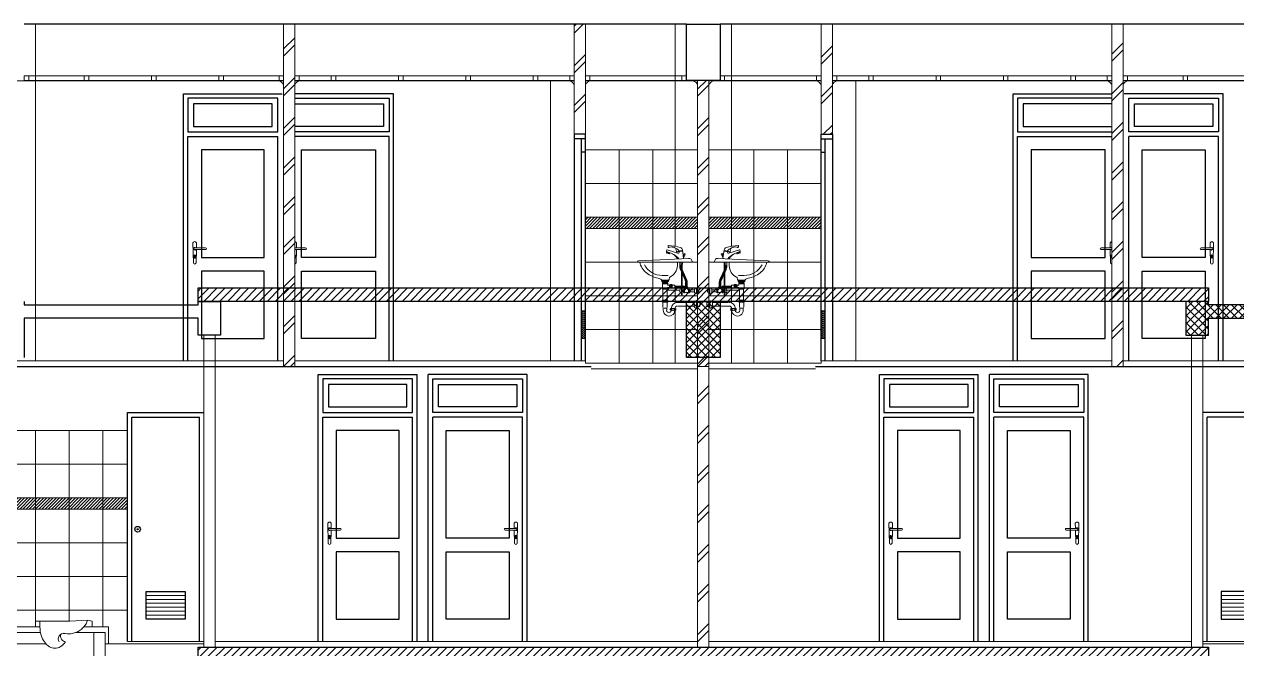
# Model space of a CAD drawing. Header units: millimetres. Extents: x -16 to 103, y -17 to 67.
# Drawn here: x 31.15 to 41.95, y 45.56 to 51.13 of the extents above; entities that cross this region are included whole.
import ezdxf

# ---------------------------------------------------------------- set-up
doc = ezdxf.new("R2010")
doc.units = ezdxf.units.MM
for name, color, linetype, lineweight in [('ars', 11, 'Continuous', 0), ('BLK', 1, 'Continuous', 30), ('lan', 7, 'Continuous', 15), ('pla', 81, 'Continuous', 15), ('SANITAIR', 15, 'Continuous', 9), ('tem', 5, 'Continuous', 20)]:
    doc.layers.add(name, color=color, linetype=linetype, lineweight=lineweight)
doc.layers.add('Kusen', color=30, linetype='Continuous')
pattern_1 = [(45, (14.91, 49.325), (-0.1767767, 0.1767767), []), (45, (14.9725, 49.325), (-0.1767767, 0.1767767), [])]
pattern_2 = [(45, (-2.815, 41.105), (-0.014142136, 0.014142136), [])]
pattern_3 = [(45, (17.5, 49.175), (-0.1767767, 0.1767767), []), (45, (17.5625, 49.175), (-0.1767767, 0.1767767), [])]

# ---------------------------------------------------------------- blocks, each defined once
blk = doc.blocks.new('*X4')
at = {"color": 0}
for p, q in [((101.25, 47.0389), (101.25, 49.7137)), ((101.625, 47.0389), (101.625, 49.7137)), ((102, 47.0389), (102, 49.7137)), ((102.375, 47.0389), (102.375, 49.7137)), ((102.75, 47.0389), (102.75, 49.7137)), ((103.125, 47.0389), (103.125, 49.7137)), ((103.5, 47.0389), (103.5, 49.7137)), ((103.875, 47.0389), (103.875, 49.7137)), ((104.25, 47.0389), (104.25, 49.7137)), ((104.625, 47.0389), (104.625, 49.7137)), ((105, 47.0389), (105, 49.7137)), ((105.375, 47.0389), (105.375, 49.7137)), ((105.75, 47.0389), (105.75, 49.7137)), ((106.125, 47.0389), (106.125, 49.7137)), ((106.5, 47.0389), (106.5, 49.7137))]:
    blk.add_line(p, q, dxfattribs=at)
blk = doc.blocks.new('*X5')
at = {"color": 0}
for p, q in [((242.2, 93), (240.3, 94.8)), ((240.4, 94.7), (241.6, 95.9)), ((240.6, 93.5), (241.7, 94.7)), ((241.7, 94.9), (240.7, 95.9)), ((243.3, 90.4), (240.7, 93.1)), ((240.9, 92.4), (242, 93.5)), ((241.4, 91.5), (242.4, 92.5)), ((241.8, 90.5), (242.8, 91.5)), ((244.5, 87.8), (241.8, 90.5)), ((242.3, 89.5), (243.3, 90.5)), ((242.7, 88.6), (243.7, 89.6)), ((245.7, 85.2), (243, 87.9)), ((243.1, 87.6), (244.2, 88.6)), ((243.6, 86.6), (244.6, 87.6)), ((244, 85.6), (245, 86.7)), ((246.7, 82.8), (244.2, 85.4)), ((244.5, 84.7), (245.5, 85.7)), ((244.9, 83.7), (245.9, 84.7)), ((245.3, 82.7), (246.4, 83.7)), ((247, 81.1), (245.3, 82.8)), ((245.6, 81.5), (246.8, 82.7)), ((245.6, 80.2), (247, 81.5)), ((247, 79.7), (245.6, 81.1)), ((245.6, 78.7), (247, 80.1)), ((247, 78.3), (245.6, 79.6)), ((245.6, 77.3), (247, 78.7)), ((247, 76.8), (245.6, 78.2)), ((245.9, 76.6), (245.6, 76.8)), ((246.3, 76.6), (247, 77.3))]:
    blk.add_line(p, q, dxfattribs=at)
blk = doc.blocks.new('WASH SMP')
for p, q in [((-0.269, 0.473), (-0.266, 0.485)), ((-0.268, 0.461), (-0.265, 0.469)), ((-0.266, 0.458), (-0.244, 0.449)), ((-0.262, 0.487), (-0.168, 0.457)), ((-0.261, 0.456), (-0.259, 0.461)), ((-0.259, 0.461), (-0.248, 0.457)), ((-0.254, 0.522), (-0.254, 0.512)), ((-0.248, 0.457), (-0.25, 0.451)), ((-0.24, 0.451), (-0.237, 0.46)), ((-0.179, 0.471), (-0.185, 0.496)), ((-0.176, 0.46), (-0.175, 0.465)), ((-0.175, 0.469), (-0.125, 0.482)), ((-0.171, 0.467), (-0.173, 0.469)), ((-0.172, 0.467), (-0.124, 0.474)), ((-0.157, 0.459), (-0.153, 0.463)), ((-0.126, 0.486), (-0.115, 0.408)), ((-0.117, 0.42), (-0.113, 0.433)), ((-0.115, 0.433), (-0.11, 0.452)), ((-0.115, 0.433), (-0.107, 0.431)), ((-0.11, 0.452), (-0.1, 0.449)), ((-0.107, 0.431), (-0.1, 0.449)), ((-0.53, 0.379), (-0.53, 0.376)), ((-0.53, 0.376), (-0.04, 0.376)), ((-0.519, 0.389), (-0.07, 0.41)), ((-0.171, 0.345), (-0.171, 0.376)), ((-0.15, 0.376), (-0.15, 0.339)), ((-0.136, 0.376), (-0.136, 0.336)), ((-0.136, 0.357), (-0.125, 0.357)), ((-0.133, 0.357), (-0.133, 0.322)), ((-0.127, 0.357), (-0.127, 0.307)), ((-0.125, 0.357), (-0.125, 0.376)), ((-0.116, 0.411), (-0.109, 0.431)), ((-0.04, 0.381), (-0.04, 0.376)), ((-0.308, 0.216), (-0.251, 0.216)), ((-0.305, 0.258), (-0.253, 0.258)), ((-0.245, 0.221), (-0.241, 0.239)), ((-0.143, 0.31), (-0.101, 0.217)), ((-0.133, 0.288), (-0.133, 0.164)), ((-0.131, 0.317), (-0.089, 0.223)), ((-0.127, 0.274), (-0.127, 0.164)), ((-0.306, 0.216), (-0.312, 0.208)), ((-0.312, 0.208), (-0.248, 0.208)), ((-0.308, 0.208), (-0.308, 0.202)), ((-0.307, 0.201), (-0.253, 0.201)), ((-0.303, 0.189), (-0.303, 0.138)), ((-0.303, 0.182), (-0.257, 0.182)), ((-0.301, 0.192), (-0.301, 0.201)), ((-0.3, 0.192), (-0.26, 0.192)), ((-0.3, 0.136), (-0.26, 0.136)), ((-0.299, 0.136), (-0.299, 0.036)), ((-0.29, 0.201), (-0.29, 0.192)), ((-0.269, 0.201), (-0.269, 0.192)), ((-0.263, 0.136), (-0.263, 0.036)), ((-0.26, 0.201), (-0.26, 0.192)), ((-0.258, 0.149), (-0.258, 0.138)), ((-0.257, 0.189), (-0.257, 0.173)), ((-0.255, 0.17), (-0.241, 0.17)), ((-0.255, 0.151), (-0.24, 0.151)), ((-0.253, 0.216), (-0.248, 0.208)), ((-0.252, 0.208), (-0.252, 0.202)), ((-0.241, 0.174), (-0.232, 0.174)), ((-0.241, 0.147), (-0.241, 0.174)), ((-0.241, 0.147), (-0.232, 0.147)), ((-0.232, 0.144), (-0.232, 0.177)), ((-0.216, 0.177), (-0.232, 0.177)), ((-0.216, 0.144), (-0.232, 0.144)), ((-0.216, 0.144), (-0.216, 0.177)), ((-0.193, 0.172), (-0.216, 0.172)), ((-0.216, 0.148), (-0.193, 0.148)), ((-0.193, 0.148), (-0.193, 0.172)), ((-0.189, 0.162), (-0.136, 0.162)), ((-0.189, 0.154), (-0.136, 0.154)), ((-0.135, 0.148), (-0.138, 0.148)), ((-0.135, 0.148), (-0.135, 0.104)), ((-0.121, 0.122), (-0.135, 0.122)), ((-0.122, 0.118), (-0.135, 0.118)), ((-0.133, 0.153), (-0.133, 0.122)), ((-0.133, 0.118), (-0.133, 0.085)), ((-0.127, 0.153), (-0.127, 0.122)), ((-0.127, 0.118), (-0.127, 0.085)), ((-0.125, 0.162), (-0.107, 0.162)), ((-0.125, 0.154), (-0.107, 0.154)), ((-0.115, 0.107), (-0.115, 0.132)), ((-0.107, 0.154), (-0.107, 0.162)), ((-0.106, 0.107), (-0.106, 0.132)), ((-0.106, 0.131), (-0.104, 0.131)), ((-0.077, 0.152), (-0.102, 0.152)), ((-0.077, 0.142), (-0.102, 0.142)), ((-0.098, 0.142), (-0.098, 0.137)), ((-0.097, 0.197), (-0.097, 0.152)), ((-0.083, 0.194), (-0.083, 0.152)), ((-0.08, 0.142), (-0.08, 0.137)), ((-0.074, 0.131), (-0.071, 0.131)), ((-0.071, 0.107), (-0.071, 0.132)), ((-0.061, 0.107), (-0.061, 0.132)), ((-0.061, 0.129), (-0.017, 0.129)), ((-0.061, 0.111), (-0.017, 0.111)), ((-0.017, 0.133), (-0.017, 0.107)), ((-0.005, 0.145), (0, 0.145)), ((0, 0.145), (0, 0.095)), ((0, 0.131), (0.021, 0.131)), ((0.021, 0.109), (0, 0.109)), ((0.021, 0.131), (0.021, 0.109)), ((-0.26, 0.036), (-0.301, 0.036)), ((-0.26, 0.02), (-0.301, 0.02)), ((-0.3, 0.02), (-0.3, -0.022)), ((-0.262, 0.02), (-0.262, -0.022)), ((-0.166, 0.016), (-0.021, 0.016)), ((-0.143, 0.104), (-0.135, 0.104)), ((-0.133, 0.085), (-0.127, 0.085)), ((-0.021, 0.018), (-0.021, -0.018)), ((-0.006, 0.033), (0, 0.033)), ((-0.005, 0.095), (0, 0.095)), ((0, -0.033), (0, 0.033)), ((0, 0.017), (0.029, 0.017)), ((0.029, 0.017), (0.029, -0.018)), ((-0.297, -0.033), (-0.3, -0.022)), ((-0.297, -0.051), (-0.297, -0.033)), ((-0.29, -0.033), (-0.272, -0.033)), ((-0.266, -0.033), (-0.262, -0.022)), ((-0.266, -0.052), (-0.266, -0.033)), ((-0.189, -0.037), (-0.23, -0.037)), ((-0.189, -0.053), (-0.23, -0.053)), ((-0.192, -0.036), (-0.192, -0.037)), ((-0.168, -0.016), (-0.021, -0.016)), ((-0.006, -0.033), (0, -0.033)), ((0.029, -0.018), (0, -0.018))]:
    blk.add_line(p, q)
blk.add_lwpolyline([(-0.136, 0.164), (-0.136, 0.153), (-0.125, 0.153), (-0.125, 0.164)], close=True)
for points in [[(-0.106, 0.132, 0.159634), (-0.106, 0.133, 0.106358), (-0.107, 0.134, 0.071155), (-0.109, 0.134, 0.057469), (-0.11, 0.135, 0.057469), (-0.112, 0.134, 0.071155), (-0.114, 0.134, 0.106358), (-0.115, 0.133, 0.159634), (-0.115, 0.132, 0.159634), (-0.115, 0.131, 0.106358), (-0.114, 0.13, 0.071155), (-0.112, 0.129, 0.057469), (-0.111, 0.129, 0.057469), (-0.109, 0.129, 0.071155), (-0.107, 0.13, 0.106358), (-0.106, 0.131, 0.159634)], [(-0.106, 0.119, 0.060615), (-0.106, 0.123, 0.074024), (-0.107, 0.125, 0.106901), (-0.109, 0.127, 0.152949), (-0.11, 0.127, 0.152949), (-0.112, 0.127, 0.106901), (-0.114, 0.125, 0.074024), (-0.115, 0.123, 0.060615), (-0.115, 0.119, 0.060615), (-0.115, 0.116, 0.074024), (-0.114, 0.114, 0.106901), (-0.112, 0.112, 0.152949), (-0.11, 0.111, 0.152949), (-0.109, 0.112, 0.106901), (-0.107, 0.114, 0.074024), (-0.106, 0.116, 0.060615)], [(-0.106, 0.107, 0.159634), (-0.106, 0.108, 0.106358), (-0.107, 0.109, 0.071155), (-0.109, 0.109, 0.057469), (-0.11, 0.109, 0.057469), (-0.112, 0.109, 0.071155), (-0.114, 0.109, 0.106358), (-0.115, 0.108, 0.159634), (-0.115, 0.107, 0.159634), (-0.115, 0.106, 0.106358), (-0.114, 0.105, 0.071155), (-0.112, 0.104, 0.057469), (-0.111, 0.104, 0.057469), (-0.109, 0.104, 0.071155), (-0.107, 0.105, 0.106358), (-0.106, 0.106, 0.159634)], [(-0.102, 0.152, 0.159634), (-0.103, 0.151, 0.106358), (-0.104, 0.15, 0.071155), (-0.105, 0.149, 0.057469), (-0.105, 0.147, 0.057469), (-0.105, 0.145, 0.071155), (-0.104, 0.143, 0.106358), (-0.103, 0.142, 0.159634), (-0.102, 0.142, 0.159634), (-0.101, 0.142, 0.106358), (-0.1, 0.143, 0.071155), (-0.1, 0.145, 0.057469), (-0.099, 0.147, 0.057469), (-0.099, 0.149, 0.071155), (-0.1, 0.15, 0.106358), (-0.101, 0.151, 0.159634)], [(-0.089, 0.152, 0.060615), (-0.093, 0.151, 0.074024), (-0.095, 0.15, 0.106901), (-0.097, 0.149, 0.152949), (-0.098, 0.147, 0.152949), (-0.097, 0.145, 0.106901), (-0.095, 0.143, 0.074024), (-0.093, 0.142, 0.060615), (-0.089, 0.142, 0.060615), (-0.086, 0.142, 0.074024), (-0.084, 0.143, 0.106901), (-0.082, 0.145, 0.152949), (-0.081, 0.147, 0.152949), (-0.082, 0.149, 0.106901), (-0.084, 0.15, 0.074024), (-0.086, 0.151, 0.060615)], [(-0.077, 0.152, 0.159634), (-0.078, 0.151, 0.106358), (-0.079, 0.15, 0.071155), (-0.079, 0.149, 0.057469), (-0.08, 0.147, 0.057469), (-0.079, 0.145, 0.071155), (-0.079, 0.143, 0.106358), (-0.078, 0.142, 0.159634), (-0.077, 0.142, 0.159634), (-0.076, 0.142, 0.106358), (-0.075, 0.143, 0.071155), (-0.074, 0.145, 0.057469), (-0.074, 0.147, 0.057469), (-0.074, 0.149, 0.071155), (-0.075, 0.15, 0.106358), (-0.076, 0.151, 0.159634)], [(-0.061, 0.132, 0.159634), (-0.061, 0.133, 0.106358), (-0.062, 0.134, 0.071155), (-0.064, 0.134, 0.057469), (-0.066, 0.135, 0.057469), (-0.068, 0.134, 0.071155), (-0.069, 0.134, 0.106358), (-0.07, 0.133, 0.159634), (-0.071, 0.132, 0.159634), (-0.07, 0.131, 0.106358), (-0.069, 0.13, 0.071155), (-0.068, 0.129, 0.057469), (-0.066, 0.129, 0.057469), (-0.064, 0.129, 0.071155), (-0.062, 0.13, 0.106358), (-0.061, 0.131, 0.159634)], [(-0.061, 0.119, 0.060615), (-0.061, 0.123, 0.074024), (-0.062, 0.125, 0.106901), (-0.064, 0.127, 0.152949), (-0.066, 0.127, 0.152949), (-0.067, 0.127, 0.106901), (-0.069, 0.125, 0.074024), (-0.07, 0.123, 0.060615), (-0.071, 0.119, 0.060615), (-0.07, 0.116, 0.074024), (-0.069, 0.114, 0.106901), (-0.067, 0.112, 0.152949), (-0.066, 0.111, 0.152949), (-0.064, 0.112, 0.106901), (-0.062, 0.114, 0.074024), (-0.061, 0.116, 0.060615)], [(-0.061, 0.107, 0.159634), (-0.061, 0.108, 0.106358), (-0.062, 0.109, 0.071155), (-0.064, 0.109, 0.057469), (-0.066, 0.109, 0.057469), (-0.068, 0.109, 0.071155), (-0.069, 0.109, 0.106358), (-0.07, 0.108, 0.159634), (-0.071, 0.107, 0.159634), (-0.07, 0.106, 0.106358), (-0.069, 0.105, 0.071155), (-0.068, 0.104, 0.057469), (-0.066, 0.104, 0.057469), (-0.064, 0.104, 0.071155), (-0.062, 0.105, 0.106358), (-0.061, 0.106, 0.159634)], [(-0.301, 0.02, 0.166401), (-0.3, 0.02, 0.105542), (-0.298, 0.022, 0.068322), (-0.298, 0.025, 0.054494), (-0.297, 0.028, 0.054494), (-0.298, 0.031, 0.068322), (-0.298, 0.033, 0.105542), (-0.3, 0.035, 0.166401), (-0.301, 0.036, 0.166401), (-0.303, 0.035, 0.105542), (-0.304, 0.033, 0.068322), (-0.305, 0.031, 0.054494), (-0.306, 0.028, 0.054494), (-0.305, 0.025, 0.068322), (-0.304, 0.022, 0.105542), (-0.303, 0.02, 0.166401)], [(-0.281, 0.02, 0.052443), (-0.275, 0.021, 0.066301), (-0.27, 0.022, 0.104788), (-0.267, 0.025, 0.171341), (-0.266, 0.028, 0.171341), (-0.267, 0.03, 0.104788), (-0.27, 0.033, 0.066301), (-0.275, 0.035, 0.052443), (-0.281, 0.036, 0.052443), (-0.287, 0.035, 0.066301), (-0.292, 0.033, 0.104788), (-0.295, 0.03, 0.171341), (-0.296, 0.028, 0.171341), (-0.295, 0.025, 0.104788), (-0.292, 0.022, 0.066301), (-0.287, 0.021, 0.052443)], [(-0.26, 0.02, 0.166401), (-0.259, 0.02, 0.105542), (-0.257, 0.022, 0.068322), (-0.256, 0.025, 0.054494), (-0.256, 0.028, 0.054494), (-0.256, 0.031, 0.068322), (-0.257, 0.033, 0.105542), (-0.259, 0.035, 0.166401), (-0.26, 0.036, 0.166401), (-0.262, 0.035, 0.105542), (-0.263, 0.033, 0.068322), (-0.264, 0.031, 0.054494), (-0.264, 0.028, 0.054494), (-0.264, 0.025, 0.068322), (-0.263, 0.022, 0.105542), (-0.262, 0.02, 0.166401)], [(-0.23, -0.053, 0.166401), (-0.228, -0.053, 0.105542), (-0.227, -0.051, 0.068322), (-0.226, -0.049, 0.054494), (-0.226, -0.045, 0.054494), (-0.226, -0.042, 0.068322), (-0.227, -0.04, 0.105542), (-0.228, -0.038, 0.166401), (-0.23, -0.037, 0.166401), (-0.231, -0.038, 0.105542), (-0.233, -0.04, 0.068322), (-0.234, -0.042, 0.054494), (-0.234, -0.045, 0.054494), (-0.234, -0.049, 0.068322), (-0.233, -0.051, 0.105542), (-0.231, -0.053, 0.166401)], [(-0.209, -0.053, 0.052443), (-0.203, -0.053, 0.066301), (-0.199, -0.051, 0.104788), (-0.195, -0.048, 0.171341), (-0.194, -0.045, 0.171341), (-0.195, -0.043, 0.104788), (-0.199, -0.04, 0.066301), (-0.203, -0.038, 0.052443), (-0.209, -0.037, 0.052443), (-0.216, -0.038, 0.066301), (-0.22, -0.04, 0.104788), (-0.224, -0.043, 0.171341), (-0.225, -0.045, 0.171341), (-0.224, -0.048, 0.104788), (-0.22, -0.051, 0.066301), (-0.216, -0.053, 0.052443)], [(-0.189, -0.053, 0.166401), (-0.187, -0.053, 0.105542), (-0.186, -0.051, 0.068322), (-0.185, -0.049, 0.054494), (-0.184, -0.045, 0.054494), (-0.185, -0.042, 0.068322), (-0.186, -0.04, 0.105542), (-0.187, -0.038, 0.166401), (-0.189, -0.037, 0.166401), (-0.19, -0.038, 0.105542), (-0.192, -0.04, 0.068322), (-0.192, -0.042, 0.054494), (-0.193, -0.045, 0.054494), (-0.192, -0.049, 0.068322), (-0.192, -0.051, 0.105542), (-0.19, -0.053, 0.166401)]]:
    blk.add_lwpolyline(points, format="xyb", close=True)
for centre, radius, start, end in [((-0.266, 0.472), 0.003, 165.5809, 254.665), ((-0.265, 0.46), 0.003, 160.8372, 248.5745), ((-0.398, -0.006), 0.493, 70.8553, 74.665), ((-0.263, 0.484), 0.003, 72.4696, 165.5809), ((-0.251, 0.522), 0.003, 87.9777, 180), ((-0.251, 0.512), 0.003, 180, 203.4236), ((-0.248, 0.514), 0.00651, 203.4236, 322.6359), ((-0.266, 0.095), 0.43, 73.3417, 87.9777), ((-0.243, 0.452), 0.003, 248.5745, 340.8429), ((-0.24, 0.508), 0.003, 97.1351, 142.6359), ((-0.229, 0.416), 0.0958, 37.7457, 97.1351), ((-0.271, 0.347), 0.118, 29.6807, 72.5726), ((-0.321, 0.256), 0.222, 42.67, 57.7151), ((-0.197, 0.493), 0.012, 13.5539, 67.5396), ((-0.176, 0.472), 0.003, 193.5539, 284.1876), ((-0.172, 0.464), 0.003, 99.07, 159.5686), ((-0.164, 0.469), 0.012, 252.4696, 307.8575), ((-0.152, 0.483), 0.0258, 7.145, 70.1195), ((-0.518, 0.377), 0.012, 91.9435, 166.618), ((-0.347, 0.41), 0.163, 192.0026, 232.5602), ((-0.308, 0.434), 0.176, 207.437, 271.173), ((-0.284, 0.346), 0.113, 294.6477, 359.3512), ((-0.078, 0.339), 0.0711, 180, 204.428), ((-0.088, 0.336), 0.0474, 180, 204.428), ((-0.07, 0.38), 0.0299, 1.7633, 90.6349), ((-0.295, 0.477), 0.248, 232.3659, 259.2813), ((-0.353, 0.179), 0.0561, 44.7457, 78.2106), ((-0.308, 0.222), 0.006, 224.7457, 270), ((-0.251, 0.222), 0.006, 270, 347.4616), ((-0.234, 0.237), 0.007, 114.6477, 167.4616), ((-0.078, 0.339), 0.0711, 240.3564, 240.4569), ((-0.144, 0.197), 0.0474, 0, 24.428), ((-0.154, 0.194), 0.0711, 0, 24.428), ((-0.307, 0.202), 0.0012, 180, 270), ((-0.3, 0.189), 0.0024, 90, 180), ((-0.3, 0.138), 0.0024, 180, 270), ((-0.26, 0.189), 0.0024, 0, 90), ((-0.26, 0.138), 0.0024, 270, 0), ((-0.255, 0.149), 0.0024, 90, 180), ((-0.255, 0.173), 0.0024, 180, 270), ((-0.253, 0.202), 0.0012, 270, 0.093), ((-0.039, 0.111), 0.11, 162.3369, 180.3845), ((-0.143, 0.11), 0.006, 180.3845, 270), ((-0.138, 0.142), 0.006, 90, 162.3369), ((-0.107, 0.119), 0.0149, 125.4935, 234.5065), ((-0.088, 0.176), 0.07, 255.648, 284.417), ((-0.104, 0.137), 0.006, 270, 0), ((-0.074, 0.137), 0.006, 180, 270), ((-0.005, 0.133), 0.012, 90, 180), ((-0.172, -0.036), 0.052, 87.71, 181.6566), ((-0.006, 0.018), 0.015, 90, 180), ((-0.005, 0.107), 0.012, 180, 270), ((-0.245, -0.052), 0.0519, 178.5518, 359.1107), ((-0.246, -0.053), 0.0204, 178.3263, 359.4229), ((-0.172, -0.036), 0.0202, 90, 180), ((-0.006, -0.018), 0.015, 180, 270)]:
    blk.add_arc(centre, radius, start, end)
at = {"xscale": 0.009999999999308784, "yscale": 0.009999999999308784, "zscale": 0.009999999999308784}
blk.add_blockref('*X5', (-2.553, -0.614), dxfattribs=at)
at = {"xscale": 0.005999999999602323, "yscale": 0.005999999999602323, "zscale": 0.005999999999602323, "rotation": 90}
blk.add_blockref('*X4', (0.066, -0.463), dxfattribs=at)
blk = doc.blocks.new('GAGANG PINTU')
at = {"ltscale": 0.2}
for points in [[(1350.091, 1379.836), (1350.09, 1379.884), (1350.094, 1379.884, -0.666667), (1350.118, 1379.884), (1350.122, 1379.884), (1350.118, 1379.7), (1350.114, 1379.7, -1), (1350.098, 1379.7), (1350.094, 1379.7), (1350.091, 1379.82)], [(1350.01, 1379.82, -1), (1350.01, 1379.836), (1350.106, 1379.836, -1), (1350.106, 1379.82), (1350.01, 1379.82)]]:
    blk.add_lwpolyline(points, format="xyb", dxfattribs=at)
at = {"lineweight": 0, "ltscale": 0.2}
blk.add_lwpolyline([(1350.102, 1379.758, -3.732051), (1350.11, 1379.758), (1350.11, 1379.748, -1), (1350.102, 1379.748), (1350.102, 1379.758)], format="xyb", dxfattribs=at)
blk.add_lwpolyline([(1350.105, 1379.768), (1350.107, 1379.768), (1350.107, 1379.76), (1350.105, 1379.76)], close=True, dxfattribs=at)
blk.add_circle((1350.106, 1379.764), 0.0072, dxfattribs=at)
blk.add_arc((1350.106, 1379.828), 0.012, 221.8103, 138.1897, dxfattribs=at)
blk = doc.blocks.new('Sswc2')
for p, q in [((-0.465, 0.01), (-0.505, 0)), ((-0.505, -0.05), (-0.505, 0)), ((-0.306, 0), (-0.465, 0.01)), ((-0.306, 0), (0, 0)), ((-0.04, 0), (-0.04, -0.05)), ((0, 0), (0, -0.05)), ((-0.433, -0.05), (-0.505, -0.05)), ((-0.04, -0.05), (0, -0.05))]:
    blk.add_line(p, q)
blk.add_lwpolyline([(-0.04, -0.05, -0.070615), (-0.051, -0.125, -0.082272), (-0.079, -0.184, -0.106848), (-0.125, -0.227, -0.134472), (-0.173, -0.24, -0.134472), (-0.221, -0.227, -0.106848), (-0.267, -0.184, -0.006572)], format="xyb")
for centre, radius, start, end in [((-0.294, 0.069), 0.181, 199.1507, 284.8781), ((-0.254, -0.159), 0.0509, 329.5758, 97.5426), ((-0.277, -0.131), 0.0539, 281.0512, 16.0423)]:
    blk.add_arc(centre, radius, start, end)
blk = doc.blocks.new('typikal-1')
at = {"layer": 'ars', "linetype": 'ByBlock'}
h = blk.add_hatch(dxfattribs=at)
h.set_pattern_fill('_USER', color=256, scale=0.02, angle=45, pattern_type=0)
h.set_pattern_definition([(45, (-14.095, -6.97), (-0.014142136, 0.014142136), [])])
h.paths.add_polyline_path([(7.27, 1.23), (7.27, 1.33), (6.25, 1.33), (6.25, 1.23)])
at = {"layer": 'ars'}
for p, q in [((6.25, 1.93), (7.27, 1.93)), ((6.45, 0.18), (6.45, 1.93)), ((6.75, 0.23), (6.75, 1.93)), ((7.05, 0.18), (7.05, 1.93)), ((6.25, 1.63), (7.27, 1.63)), ((6.25, 1.33), (7.27, 1.33)), ((6.25, 1.23), (7.27, 1.23)), ((6.25, 0.93), (7.27, 0.93)), ((6.25, 0.63), (7.27, 0.63)), ((7.785, 0.46), (7.435, 0.46)), ((6.25, 0.33), (7.27, 0.33)), ((7.785, 0.425), (7.435, 0.425)), ((7.785, 0.39), (7.435, 0.39)), ((7.785, 0.355), (7.435, 0.355)), ((7.785, 0.32), (7.435, 0.32)), ((7.785, 0.285), (7.435, 0.285))]:
    blk.add_line(p, q, dxfattribs=at)
at = {"layer": 'BLK'}
blk.add_lwpolyline([(6.35, 3.08), (6.35, 3.05), (7.9, 3.05), (7.9, 3.08), (8.1, 3.08), (8.1, 2.78), (7.9, 2.78), (7.9, 2.93), (6.35, 2.93), (6.35, 2.58)], dxfattribs=at)
at = {"layer": 'Kusen'}
for p, q in [((8.97, 0.05), (8.97, 2.43)), ((8.97, 2.43), (9.85, 2.43)), ((9.85, 0.05), (9.85, 2.43)), ((10.83, 2.43), (9.95, 2.43)), ((9.95, 0.05), (9.95, 2.43)), ((10.83, 0.05), (10.83, 2.43)), ((7.27, 0.05), (7.27, 2.09)), ((7.27, 2.09), (7.95, 2.09)), ((7.31, 0.05), (7.31, 2.05)), ((7.31, 2.05), (7.91, 2.05)), ((7.91, 0.05), (7.91, 2.05)), ((9.01, 0.05), (9.01, 2.05)), ((9.01, 2.05), (9.81, 2.05)), ((9.81, 0.05), (9.81, 2.05)), ((9.99, 0.05), (9.99, 2.05)), ((10.79, 2.05), (9.99, 2.05)), ((10.79, 0.05), (10.79, 2.05))]:
    blk.add_line(p, q, dxfattribs=at)
for points in [[(9.81, 2.39), (9.01, 2.39), (9.01, 2.09), (9.81, 2.09)], [(9.99, 2.39), (10.79, 2.39), (10.79, 2.09), (9.99, 2.09)], [(9.76, 2.34), (9.06, 2.34), (9.06, 2.14), (9.76, 2.14)], [(10.04, 2.34), (10.74, 2.34), (10.74, 2.14), (10.04, 2.14)], [(9.13, 1.93), (9.13, 0.97), (9.69, 0.97), (9.69, 1.93)], [(10.67, 1.93), (10.67, 0.97), (10.11, 0.97), (10.11, 1.93)], [(9.13, 0.85), (9.13, 0.25), (9.69, 0.25), (9.69, 0.85)], [(10.67, 0.85), (10.67, 0.25), (10.11, 0.25), (10.11, 0.85)], [(7.785, 0.25), (7.435, 0.25), (7.435, 0.495), (7.785, 0.495)]]:
    blk.add_lwpolyline(points, close=True, dxfattribs=at)
for radius in [0.025, 0.005]:
    blk.add_circle((7.36, 1.05), radius, dxfattribs=at)
at = {"layer": 'lan'}
for p, q in [((6.49, 0.18), (6.25, 0.18)), ((6.25, 0.18), (6.45, 0.18)), ((6.495, 0.13), (6.25, 0.13)), ((6.25, 0.13), (6.45, 0.13)), ((6.97, 0.13), (6.808, 0.13)), ((7.1, 0.18), (6.88, 0.18)), ((7.1, 0.03), (7.1, 0.18)), ((6.542, 0.03), (6.25, 0.03)), ((6.25, 0.03), (6.45, 0.03)), ((7.95, 0.03), (7.07, 0.03)), ((7.95, 0.05), (7.27, 0.05)), ((12.35, 0.05), (8.05, 0.05))]:
    blk.add_line(p, q, dxfattribs=at)
at = {"layer": 'tem'}
for p, q in [((7.95, 0), (7.95, 2.78)), ((8.05, 2.78), (8.05, 0)), ((6.97, -0.15), (6.97, 0.13)), ((7.07, 0.13), (6.97, 0.13)), ((7.07, -0.15), (7.07, 0.13))]:
    blk.add_line(p, q, dxfattribs=at)
at = {"layer": 'ars', "extrusion": (0, 0, -1), "zscale": -1, "rotation": 359.9999927123874}
blk.add_blockref('GAGANG PINTU', (-1359.176, -1378.778), dxfattribs=at)
at = {"layer": 'ars', "extrusion": (0, 0, -1), "xscale": -1, "zscale": -1, "rotation": 7.287612593387394e-06}
blk.add_blockref('GAGANG PINTU', (1339.376, -1378.778), dxfattribs=at)
at = {"layer": 'SANITAIR', "xscale": -1}
blk.add_blockref('Sswc2', (6.45, 0.23), dxfattribs=at)

msp = doc.modelspace()

# ---------------------------------------------------------------- hatches: boundary and pattern name
at = {"layer": 'ars'}
h = msp.add_hatch(dxfattribs=at)
h.set_pattern_fill('TEMBOK', color=256, scale=0.25)
h.set_pattern_definition(pattern_1)
h.paths.add_polyline_path([(33.56, 51.125), (33.46, 51.125), (33.46, 48.075), (33.56, 48.075)])
h = msp.add_hatch(dxfattribs=at)
h.set_pattern_fill('TEMBOK', color=256, scale=0.25)
h.set_pattern_definition(pattern_3)
h.paths.add_polyline_path([(36.05, 51.125), (36.15, 51.125), (36.15, 50.145), (36.05, 50.145)])
h = msp.add_hatch(dxfattribs=at)
h.set_pattern_fill('TEMBOK', color=256, scale=0.25)
h.set_pattern_definition(pattern_3)
h.paths.add_polyline_path([(38.25, 51.125), (38.35, 51.125), (38.35, 50.145), (38.25, 50.145)])
h = msp.add_hatch(dxfattribs=at)
h.set_pattern_fill('TEMBOK', color=256, scale=0.25)
h.set_pattern_definition(pattern_1)
h.paths.add_polyline_path([(40.84, 51.125), (40.94, 51.125), (40.94, 48.075), (40.84, 48.075)])
h = msp.add_hatch(dxfattribs=at)
h.set_pattern_fill('TEMBOK', color=256, scale=0.25)
h.set_pattern_definition([(45, (37.2, 46.355), (-0.176777, 0.176777), []), (45, (37.2625, 46.355), (-0.176777, 0.176777), [])])
h.paths.add_polyline_path([(37.15, 50.625), (37.25, 50.625), (37.25, 48.075), (37.15, 48.075)])
at = {"layer": 'ars', "linetype": 'ByBlock'}
h = msp.add_hatch(dxfattribs=at)
h.set_pattern_fill('_USER', color=256, scale=0.02, angle=45, pattern_type=0)
h.set_pattern_definition(pattern_2)
h.paths.add_polyline_path([(36.15, 49.305), (37.15, 49.305), (37.15, 49.405), (36.15, 49.405)])
h = msp.add_hatch(dxfattribs=at)
h.set_pattern_fill('_USER', color=256, scale=0.02, angle=45, pattern_type=0)
h.set_pattern_definition(pattern_2)
h.paths.add_polyline_path([(38.25, 49.305), (37.25, 49.305), (37.25, 49.405), (38.25, 49.405)])
at = {"layer": 'ars'}
h = msp.add_hatch(dxfattribs=at)
h.set_pattern_fill('_USER', color=256, scale=0.05, angle=45, pattern_type=0)
h.set_pattern_definition([(45, (12.4, 41.6), (-0.03535534, 0.03535534), [])])
h.paths.add_polyline_path([(41.7, 48.655), (32.7, 48.655), (32.7, 48.775), (41.7, 48.775)])
h = msp.add_hatch(dxfattribs=at)
h.set_pattern_fill('_USER', color=256, scale=0.05, angle=45, double=1, pattern_type=0)
h.set_pattern_definition([(45, (12.4, 41.6), (-0.03535534, 0.03535534), []), (135, (12.4, 41.6), (-0.03535534, -0.03535534), [])])
h.paths.add_polyline_path([(37.35, 48.655), (37.05, 48.655), (37.05, 48.155), (37.35, 48.155)])
h = msp.add_hatch(dxfattribs=at)
h.set_pattern_fill('_USER', color=256, scale=0.05, angle=45, double=1, pattern_type=0)
h.set_pattern_definition([(45, (0, 41.6), (-0.03535534, 0.03535534), []), (135, (0, 41.6), (-0.03535534, -0.03535534), [])])
h.paths.add_polyline_path([(45.3, 48.655), (45.1, 48.655), (45.1, 48.625), (43.55, 48.625), (43.55, 48.655), (43.25, 48.655), (43.25, 48.625), (41.7, 48.625), (41.7, 48.655), (41.5, 48.655), (41.5, 48.355), (41.7, 48.355), (41.7, 48.505), (43.25, 48.505), (43.25, 48.155), (43.55, 48.155), (43.55, 48.505), (45.1, 48.505), (45.1, 48.355), (45.3, 48.355)])
h = msp.add_hatch(dxfattribs=at)
h.set_pattern_fill('TEMBOK', color=256, scale=0.25)
h.set_pattern_definition([(45, (49.6, 44.7), (-0.1767767, 0.1767767), []), (45, (49.6625, 44.7), (-0.1767767, 0.1767767), [])])
h.paths.add_polyline_path([(37.15, 48.155), (37.25, 48.155), (37.25, 45.575), (37.15, 45.575)])
h = msp.add_hatch(dxfattribs=at)
h.set_pattern_fill('_USER', color=256, scale=0.05, angle=45, pattern_type=0)
h.set_pattern_definition([(45, (12.4, 38.4), (-0.03535534, 0.03535534), [])])
h.paths.add_polyline_path([(41.7, 45.455), (32.7, 45.455), (32.7, 45.575), (41.7, 45.575)])

# ---------------------------------------------------------------- linework, layer by layer
for p, q in [((33.46, 50.621), (31.05, 50.621)), ((36.05, 50.621), (33.56, 50.621)), ((33.56, 50.621), (36.05, 50.621)), ((36.15, 50.621), (37.15, 50.621)), ((38.25, 50.621), (37.25, 50.621)), ((38.35, 50.621), (40.84, 50.621)), ((40.84, 50.621), (38.35, 50.621)), ((40.94, 50.621), (43.35, 50.621)), ((36.15, 50.005), (37.15, 50.005)), ((36.45, 48.105), (36.45, 50.005)), ((36.75, 48.105), (36.75, 50.005)), ((38.25, 50.005), (37.25, 50.005)), ((37.65, 48.105), (37.65, 50.005)), ((37.95, 48.105), (37.95, 50.005)), ((36.15, 49.705), (37.15, 49.705)), ((38.25, 49.705), (37.25, 49.705)), ((36.15, 49.405), (37.15, 49.405)), ((38.25, 49.405), (37.25, 49.405)), ((36.15, 49.305), (37.15, 49.305)), ((38.25, 49.305), (37.25, 49.305)), ((36.15, 49.005), (37.15, 49.005)), ((37.1001, 49.005), (37.15, 49.005)), ((38.25, 49.005), (37.25, 49.005)), ((37.2999, 49.005), (37.25, 49.005)), ((36.75, 48.375), (36.75, 48.8769)), ((37.65, 48.375), (37.65, 48.8769)), ((36.8776, 48.755), (36.9921, 48.755)), ((37.5224, 48.755), (37.4079, 48.755)), ((36.15, 48.705), (37.15, 48.705)), ((38.25, 48.705), (37.25, 48.705)), ((36.115, 48.57), (36.15, 48.57)), ((38.285, 48.57), (38.25, 48.57)), ((36.15, 48.405), (37.15, 48.405)), ((38.25, 48.405), (37.25, 48.405)), ((36.115, 48.325), (36.15, 48.325)), ((38.285, 48.325), (38.25, 48.325))]:
    msp.add_line(p, q, dxfattribs=at)
for points in [[(33.435, 50.616), (33.435, 50.611, -0.4142136), (33.45, 50.596), (33.455, 50.596), (33.455, 50.591), (33.46, 50.591), (33.46, 50.621), (33.43, 50.621), (33.43, 50.616)], [(33.585, 50.616), (33.585, 50.611, 0.4142136), (33.57, 50.596), (33.565, 50.596), (33.565, 50.591), (33.56, 50.591), (33.56, 50.621), (33.59, 50.621), (33.59, 50.616)], [(36.025, 50.616), (36.025, 50.611, -0.4142136), (36.04, 50.596), (36.045, 50.596), (36.045, 50.591), (36.05, 50.591), (36.05, 50.621), (36.02, 50.621), (36.02, 50.616)], [(36.175, 50.616), (36.175, 50.611, 0.4142136), (36.16, 50.596), (36.155, 50.596), (36.155, 50.591), (36.15, 50.591), (36.15, 50.621), (36.18, 50.621), (36.18, 50.616)], [(37.125, 50.616), (37.125, 50.611, -0.4142136), (37.14, 50.596), (37.145, 50.596), (37.145, 50.591), (37.15, 50.591), (37.15, 50.621), (37.12, 50.621), (37.12, 50.616)], [(37.275, 50.616), (37.275, 50.611, 0.4142136), (37.26, 50.596), (37.255, 50.596), (37.255, 50.591), (37.25, 50.591), (37.25, 50.621), (37.28, 50.621), (37.28, 50.616)], [(38.225, 50.616), (38.225, 50.611, -0.4142136), (38.24, 50.596), (38.245, 50.596), (38.245, 50.591), (38.25, 50.591), (38.25, 50.621), (38.22, 50.621), (38.22, 50.616)], [(38.375, 50.616), (38.375, 50.611, 0.4142136), (38.36, 50.596), (38.355, 50.596), (38.355, 50.591), (38.35, 50.591), (38.35, 50.621), (38.38, 50.621), (38.38, 50.616)], [(40.815, 50.616), (40.815, 50.611, -0.4142136), (40.83, 50.596), (40.835, 50.596), (40.835, 50.591), (40.84, 50.591), (40.84, 50.621), (40.81, 50.621), (40.81, 50.616)], [(40.965, 50.616), (40.965, 50.611, 0.4142136), (40.95, 50.596), (40.945, 50.596), (40.945, 50.591), (40.94, 50.591), (40.94, 50.621), (40.97, 50.621), (40.97, 50.616)]]:
    msp.add_lwpolyline(points, format="xyb", close=True, dxfattribs=at)
at = {"layer": 'ars', "ltscale": 0.2}
for points in [[(33.575, 49.133), (33.576, 49.181), (33.572, 49.181, 0.3027735), (33.56, 49.189, 0.3027735)], [(40.825, 49.133), (40.824, 49.181), (40.828, 49.181, -0.3027735), (40.84, 49.189, -0.3027735)], [(33.656, 49.117, 1), (33.656, 49.133), (33.56, 49.133)], [(33.56, 48.989, 0.4142098), (33.568, 48.997), (33.572, 48.997), (33.5746, 49.117)], [(40.744, 49.117, -1), (40.744, 49.133), (40.84, 49.133)], [(40.84, 48.989, -0.4142098), (40.832, 48.997), (40.828, 48.997), (40.8254, 49.117)]]:
    msp.add_lwpolyline(points, format="xyb", dxfattribs=at)
for points in [[(33.56, 49.117), (33.656, 49.117)], [(40.84, 49.117), (40.744, 49.117)]]:
    msp.add_lwpolyline(points, dxfattribs=at)
at = {"layer": 'ars', "lineweight": 0, "ltscale": 0.2}
for points in [[(33.564, 49.0541, 0.7673219), (33.56, 49.069, 0.7673219)], [(33.56, 49.041, 0.4142061), (33.564, 49.045), (33.564, 49.0541)], [(40.836, 49.0541, -0.7673219), (40.84, 49.069, -0.7673219)], [(40.84, 49.041, -0.4142061), (40.836, 49.045), (40.836, 49.0541)]]:
    msp.add_lwpolyline(points, format="xyb", dxfattribs=at)
for points in [[(33.56, 49.057), (33.5608, 49.057), (33.5608, 49.065), (33.56, 49.065)], [(40.84, 49.057), (40.8392, 49.057), (40.8392, 49.065), (40.84, 49.065)]]:
    msp.add_lwpolyline(points, dxfattribs=at)
at = {"layer": 'ars'}
for points in [[(36.115, 48.5525), (36.1325, 48.57), (36.15, 48.5525)], [(36.115, 48.535), (36.1325, 48.5525), (36.15, 48.535)], [(36.115, 48.5175), (36.1325, 48.535), (36.15, 48.5175)], [(36.115, 48.5), (36.1325, 48.5175), (36.15, 48.5)], [(38.285, 48.5525), (38.2675, 48.57), (38.25, 48.5525)], [(38.285, 48.535), (38.2675, 48.5525), (38.25, 48.535)], [(38.285, 48.5175), (38.2675, 48.535), (38.25, 48.5175)], [(38.285, 48.5), (38.2675, 48.5175), (38.25, 48.5)], [(36.115, 48.4825), (36.1325, 48.5), (36.15, 48.4825)], [(36.115, 48.465), (36.1325, 48.4825), (36.15, 48.465)], [(36.115, 48.4475), (36.1325, 48.465), (36.15, 48.4475)], [(36.115, 48.43), (36.1325, 48.4475), (36.15, 48.43)], [(36.115, 48.4125), (36.1325, 48.43), (36.15, 48.4125)], [(36.115, 48.395), (36.1325, 48.4125), (36.15, 48.395)], [(38.285, 48.4825), (38.2675, 48.5), (38.25, 48.4825)], [(38.285, 48.465), (38.2675, 48.4825), (38.25, 48.465)], [(38.285, 48.4475), (38.2675, 48.465), (38.25, 48.4475)], [(38.285, 48.43), (38.2675, 48.4475), (38.25, 48.43)], [(38.285, 48.4125), (38.2675, 48.43), (38.25, 48.4125)], [(38.285, 48.395), (38.2675, 48.4125), (38.25, 48.395)], [(36.115, 48.3775), (36.1325, 48.395), (36.15, 48.3775)], [(36.115, 48.36), (36.1325, 48.3775), (36.15, 48.36)], [(36.115, 48.3425), (36.1325, 48.36), (36.15, 48.3425)], [(36.115, 48.325), (36.1325, 48.3425), (36.15, 48.325)], [(38.285, 48.3775), (38.2675, 48.395), (38.25, 48.3775)], [(38.285, 48.36), (38.2675, 48.3775), (38.25, 48.36)], [(38.285, 48.3425), (38.2675, 48.36), (38.25, 48.3425)], [(38.285, 48.325), (38.2675, 48.3425), (38.25, 48.325)]]:
    msp.add_lwpolyline(points, dxfattribs=at)
at = {"layer": 'ars', "lineweight": 0, "ltscale": 0.2}
for centre, radius, start, end in [((33.56, 49.125), 0.012, 41.81031, 89.99951), ((33.56, 49.125), 0.012, 270.00049, 318.18969), ((33.56, 49.061), 0.0072, 270.00082, 89.99918), ((40.84, 49.125), 0.012, 90.00049, 138.18969), ((40.84, 49.125), 0.012, 221.81031, 269.99951), ((40.84, 49.061), 0.0072, 90.00082, 269.99918)]:
    msp.add_arc(centre, radius, start, end, dxfattribs=at)
at = {"layer": 'BLK', "linetype": 'Continuous', "ltscale": 2}
for p, q in [((37.05, 51.125), (31.15, 51.125)), ((43.25, 51.125), (37.35, 51.125)), ((25.8, 48.075), (36.2, 48.075)), ((38.2, 48.075), (48.6, 48.075))]:
    msp.add_line(p, q, dxfattribs=at)
at = {"layer": 'BLK'}
for points in [[(37.35, 50.625), (37.05, 50.625), (37.05, 51.125), (37.35, 51.125)], [(41.7, 48.655), (32.7, 48.655), (32.7, 48.775), (41.7, 48.775)], [(37.35, 48.155), (37.05, 48.155), (37.05, 48.655), (37.35, 48.655)], [(41.7, 45.455), (32.7, 45.455), (32.7, 45.575), (41.7, 45.575)]]:
    msp.add_lwpolyline(points, close=True, dxfattribs=at)
at = {"layer": 'Kusen'}
for p, q in [((32.5686, 48.125), (32.5686, 50.505)), ((32.5686, 50.505), (33.4486, 50.505)), ((34.44, 50.505), (33.56, 50.505)), ((33.56, 50.465), (34.4, 50.465)), ((34.4, 50.465), (34.4, 50.165)), ((34.44, 48.125), (34.44, 50.505)), ((39.96, 48.125), (39.96, 50.505)), ((39.96, 50.505), (40.84, 50.505)), ((40.84, 50.465), (40, 50.465)), ((40, 50.465), (40, 50.165)), ((41.8314, 50.505), (40.9514, 50.505)), ((41.8314, 48.125), (41.8314, 50.505)), ((33.56, 50.415), (34.35, 50.415)), ((34.35, 50.415), (34.35, 50.215)), ((40.84, 50.415), (40.05, 50.415)), ((40.05, 50.415), (40.05, 50.215)), ((34.35, 50.215), (33.56, 50.215)), ((34.4, 50.165), (33.56, 50.165)), ((36.05, 50.145), (36.05, 48.125)), ((36.15, 50.145), (36.05, 50.145)), ((36.15, 48.125), (36.15, 50.145)), ((38.25, 48.125), (38.25, 50.145)), ((38.25, 50.145), (38.35, 50.145)), ((38.35, 50.145), (38.35, 48.125)), ((40, 50.165), (40.84, 50.165)), ((40.05, 50.215), (40.84, 50.215)), ((32.6086, 48.125), (32.6086, 50.125)), ((32.6086, 50.125), (33.4086, 50.125)), ((33.4086, 48.125), (33.4086, 50.125)), ((34.4, 50.125), (33.56, 50.125)), ((34.4, 48.125), (34.4, 50.125)), ((36.15, 50.105), (36.05, 50.105)), ((36.115, 48.125), (36.115, 50.105)), ((38.25, 50.105), (38.35, 50.105)), ((38.285, 48.125), (38.285, 50.105)), ((40, 48.125), (40, 50.125)), ((40, 50.125), (40.84, 50.125)), ((40.9914, 48.125), (40.9914, 50.125)), ((41.7914, 50.125), (40.9914, 50.125)), ((41.7914, 48.125), (41.7914, 50.125)), ((36.15, 49.985), (36.115, 49.985)), ((38.25, 49.985), (38.285, 49.985))]:
    msp.add_line(p, q, dxfattribs=at)
for points in [[(33.4086, 50.465), (32.6086, 50.465), (32.6086, 50.165), (33.4086, 50.165)], [(40.9914, 50.465), (41.7914, 50.465), (41.7914, 50.165), (40.9914, 50.165)], [(33.3586, 50.415), (32.6586, 50.415), (32.6586, 50.215), (33.3586, 50.215)], [(41.0414, 50.415), (41.7414, 50.415), (41.7414, 50.215), (41.0414, 50.215)], [(32.7286, 50.005), (32.7286, 49.045), (33.2886, 49.045), (33.2886, 50.005)], [(34.28, 50.005), (34.28, 49.045), (33.62, 49.045), (33.62, 50.005)], [(40.12, 50.005), (40.12, 49.045), (40.78, 49.045), (40.78, 50.005)], [(41.6714, 50.005), (41.6714, 49.045), (41.1114, 49.045), (41.1114, 50.005)], [(32.7286, 48.925), (32.7286, 48.325), (33.2886, 48.325), (33.2886, 48.925)], [(34.28, 48.925), (34.28, 48.325), (33.62, 48.325), (33.62, 48.925)], [(40.12, 48.925), (40.12, 48.325), (40.78, 48.325), (40.78, 48.925)], [(41.6714, 48.925), (41.6714, 48.325), (41.1114, 48.325), (41.1114, 48.925)]]:
    msp.add_lwpolyline(points, close=True, dxfattribs=at)
at = {"layer": 'lan'}
for p, q in [((35.84, 50.621), (35.84, 48.125)), ((38.56, 50.621), (38.56, 48.125)), ((33.46, 48.125), (31.05, 48.125)), ((33.56, 48.125), (36.15, 48.125)), ((36.15, 48.105), (36.15, 48.125)), ((36.15, 48.105), (37.15, 48.105)), ((38.25, 48.105), (37.25, 48.105)), ((40.84, 48.125), (38.25, 48.125)), ((38.25, 48.105), (38.25, 48.125)), ((40.94, 48.125), (43.35, 48.125)), ((37.05, 48.055), (36.2, 48.055)), ((37.15, 48.055), (36.2, 48.055)), ((37.25, 48.055), (38.2, 48.055)), ((37.35, 48.055), (38.2, 48.055))]:
    msp.add_line(p, q, dxfattribs=at)
at = {"layer": 'pla'}
for p, q in [((33.46, 50.625), (31.15, 50.625)), ((36.05, 50.625), (33.56, 50.625)), ((33.56, 50.625), (36.05, 50.625)), ((36.19, 50.625), (37.01, 50.625)), ((38.21, 50.625), (37.39, 50.625)), ((38.35, 50.625), (40.84, 50.625)), ((40.84, 50.625), (38.35, 50.625)), ((40.94, 50.625), (43.25, 50.625))]:
    msp.add_line(p, q, dxfattribs=at)
at = {"layer": 'pla', "linetype": 'ByBlock'}
for p, q in [((31.19, 50.665), (33.42, 50.665)), ((33.6, 50.665), (36.01, 50.665)), ((36.01, 50.665), (33.6, 50.665)), ((37.01, 50.665), (36.19, 50.665)), ((37.39, 50.665), (38.21, 50.665)), ((40.8, 50.665), (38.39, 50.665)), ((38.39, 50.665), (40.8, 50.665)), ((43.21, 50.665), (40.98, 50.665))]:
    msp.add_line(p, q, dxfattribs=at)
at = {"layer": 'pla'}
for points in [[(31.19, 50.625), (31.15, 50.625), (31.15, 50.665), (31.19, 50.665)], [(31.685, 50.625), (31.725, 50.625), (31.725, 50.665), (31.685, 50.665)], [(32.285, 50.625), (32.325, 50.625), (32.325, 50.665), (32.285, 50.665)], [(32.885, 50.625), (32.925, 50.625), (32.925, 50.665), (32.885, 50.665)], [(33.42, 50.625), (33.46, 50.625), (33.46, 50.665), (33.42, 50.665)], [(33.6, 50.625), (33.56, 50.625), (33.56, 50.665), (33.6, 50.665)], [(33.925, 50.625), (33.885, 50.625), (33.885, 50.665), (33.925, 50.665)], [(34.525, 50.625), (34.485, 50.625), (34.485, 50.665), (34.525, 50.665)], [(35.125, 50.625), (35.085, 50.625), (35.085, 50.665), (35.125, 50.665)], [(35.685, 50.625), (35.725, 50.625), (35.725, 50.665), (35.685, 50.665)], [(36.01, 50.625), (36.05, 50.625), (36.05, 50.665), (36.01, 50.665)], [(36.19, 50.625), (36.15, 50.625), (36.15, 50.665), (36.19, 50.665)], [(37.05, 50.625), (37.01, 50.625), (37.01, 50.665), (37.05, 50.665)], [(37.35, 50.625), (37.39, 50.625), (37.39, 50.665), (37.35, 50.665)], [(38.21, 50.625), (38.25, 50.625), (38.25, 50.665), (38.21, 50.665)], [(38.39, 50.625), (38.35, 50.625), (38.35, 50.665), (38.39, 50.665)], [(38.715, 50.625), (38.675, 50.625), (38.675, 50.665), (38.715, 50.665)], [(39.275, 50.625), (39.315, 50.625), (39.315, 50.665), (39.275, 50.665)], [(39.875, 50.625), (39.915, 50.625), (39.915, 50.665), (39.875, 50.665)], [(40.475, 50.625), (40.515, 50.625), (40.515, 50.665), (40.475, 50.665)], [(40.8, 50.625), (40.84, 50.625), (40.84, 50.665), (40.8, 50.665)], [(40.98, 50.625), (40.94, 50.625), (40.94, 50.665), (40.98, 50.665)], [(41.515, 50.625), (41.475, 50.625), (41.475, 50.665), (41.515, 50.665)]]:
    msp.add_lwpolyline(points, close=True, dxfattribs=at)
at = {"layer": 'tem', "ltscale": 2}
for p, q in [((31.25, 48.125), (31.25, 51.125)), ((36.95, 49.147), (36.95, 51.125)), ((37.45, 49.147), (37.45, 51.125)), ((36.95, 48.6416), (36.95, 48.7828)), ((37.45, 48.6416), (37.45, 48.7828)), ((36.95, 48.105), (36.95, 48.5723)), ((37.45, 48.105), (37.45, 48.5723))]:
    msp.add_line(p, q, dxfattribs=at)
at = {"layer": 'tem'}
for p, q in [((36.05, 51.125), (36.05, 50.145)), ((36.15, 50.145), (36.15, 51.125)), ((38.25, 50.145), (38.25, 51.125)), ((38.35, 51.125), (38.35, 50.145))]:
    msp.add_line(p, q, dxfattribs=at)
at = {"layer": 'tem', "ltscale": 2}
for points in [[(33.56, 51.125), (33.46, 51.125), (33.46, 48.075), (33.56, 48.075)], [(40.84, 51.125), (40.94, 51.125), (40.94, 48.075), (40.84, 48.075)], [(37.15, 50.625), (37.25, 50.625), (37.25, 48.075), (37.15, 48.075)], [(37.25, 48.155), (37.15, 48.155), (37.15, 45.575), (37.25, 45.575)]]:
    msp.add_lwpolyline(points, close=True, dxfattribs=at)

# ---------------------------------------------------------------- block references
at = {"layer": 'ars', "extrusion": (0, 0, -1), "zscale": -1, "rotation": 359.9999927123874}
msp.add_blockref('GAGANG PINTU', (-1382.7749, -1330.7033), dxfattribs=at)
at = {"layer": 'ars', "extrusion": (0, 0, -1), "xscale": -1, "zscale": -1, "rotation": 7.287612593387394e-06}
msp.add_blockref('GAGANG PINTU', (1308.3749, -1330.7033), dxfattribs=at)
at = {"layer": 'lan'}
msp.add_blockref('typikal-1', (24.8, 45.575), dxfattribs=at)
at = {"layer": 'lan', "xscale": -1}
msp.add_blockref('typikal-1', (49.6, 45.575), dxfattribs=at)
at = {"layer": 'SANITAIR'}
msp.add_blockref('WASH SMP', (37.1401, 48.6288), dxfattribs=at)
at = {"layer": 'SANITAIR', "xscale": -1}
msp.add_blockref('WASH SMP', (37.2599, 48.6288), dxfattribs=at)

doc.saveas('drawing.dxf')
